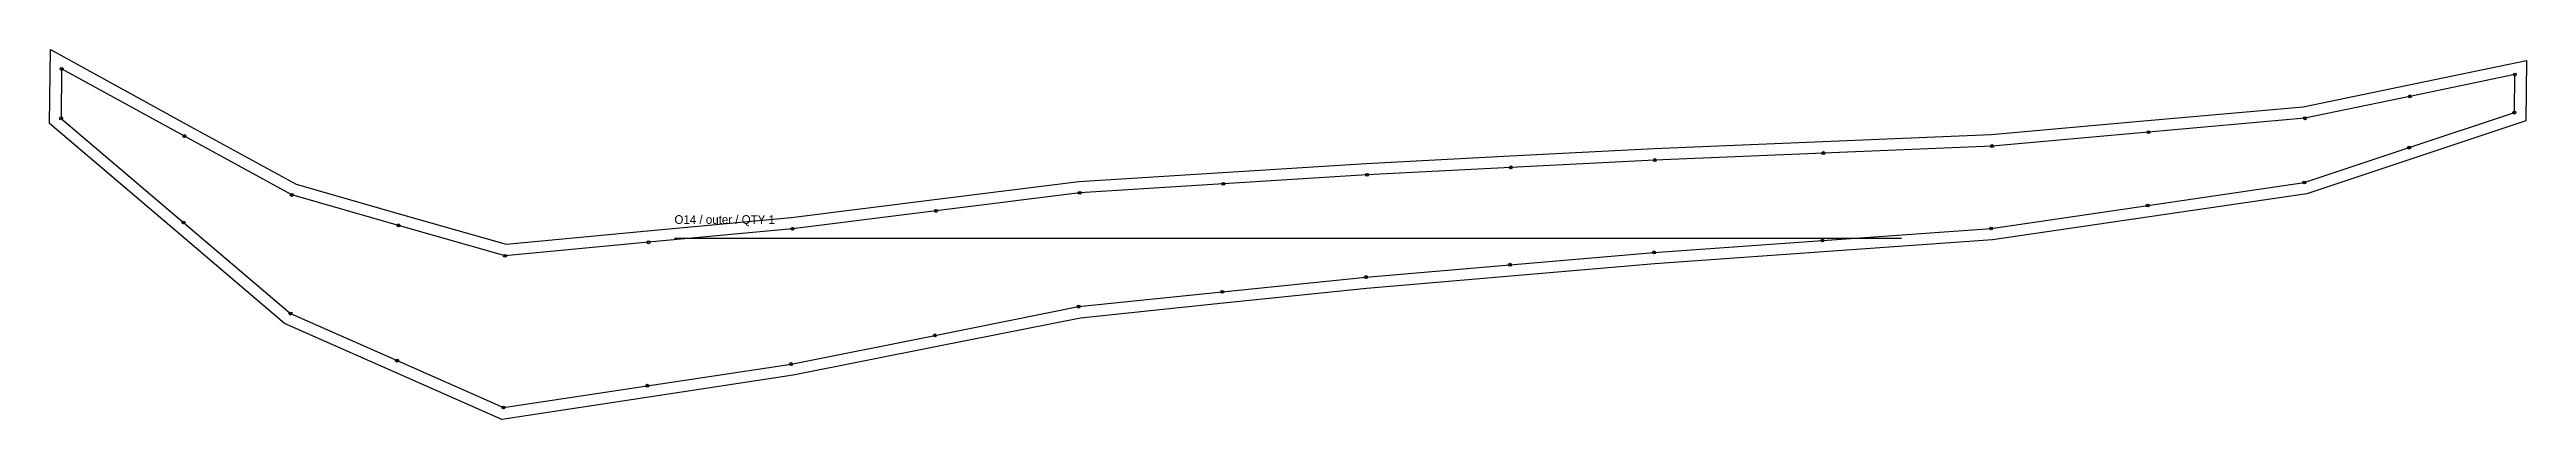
# Model space of a CAD drawing. Header units: millimetres. Extents: x -12 to 2577, y -12 to 374.
import ezdxf

# ---------------------------------------------------------------- set-up
doc = ezdxf.new("R2010")
doc.units = ezdxf.units.MM
for name, color, linetype in [('CUT', 7, 'Continuous'), ('GRAIN', 3, 'Continuous'), ('ID', 7, 'Continuous'), ('NOTCH', 1, 'Continuous'), ('SEW', 5, 'Continuous')]:
    doc.layers.add(name, color=color, linetype=linetype)

msp = doc.modelspace()

# ---------------------------------------------------------------- linework, layer by layer
at = {"layer": 'CUT'}
msp.add_lwpolyline([(-12.1, 296.3), (-11.1, 373.5), (134.7, 293.8), (245.7, 233.1), (355.9, 201.6), (465.1, 170.4), (613, 184.3), (763, 198.4), (913, 217.2), (1063.6, 236), (1214, 245.4), (1364.2, 254.8), (1514.7, 262.6), (1665.2, 270.3), (1841.4, 277.6), (2017.4, 284.9), (2180.6, 299.4), (2343.4, 313.8), (2452.5, 336.4), (2576.8, 362.2), (2576, 299.1), (2458.1, 259.9), (2347.3, 223.1), (2182.6, 199), (2018.6, 174.9), (1841.9, 162.4), (1665.7, 150), (1515.3, 137.1), (1364.9, 124.2), (1214.9, 108.8), (1065.3, 93.4), (915.5, 63.6), (765, 33.6), (614.4, 10.8), (460.8, -12.4), (346.3, 38), (233.4, 87.8), (120.2, 184)], close=True, dxfattribs=at)
at = {"layer": 'GRAIN'}
msp.add_line((641.1, 176.7), (1923.4, 176.7), dxfattribs=at)
at = {"layer": 'NOTCH'}
for centre in [(0.6, 353.4), (2564.6, 347.4), (2454.9, 324.7), (0, 301.8), (128.9, 283.3), (2181.7, 287.4), (2345.2, 301.9), (2564.1, 307.8), (1665.7, 258.3), (1841.9, 265.6), (2018.2, 272.9), (2454.3, 271.3), (1214.8, 233.4), (1364.9, 242.9), (1515.3, 250.6), (2344.5, 234.8), (241.1, 221.9), (1064.7, 224), (2180.9, 210.8), (127.9, 193.1), (352.6, 190.1), (764.3, 186.5), (914.5, 205.2), (2017.3, 186.9), (464, 158.3), (614.1, 172.4), (1664.8, 161.9), (1841, 174.4), (1363.8, 136.2), (1514.3, 149), (1063.5, 105.3), (1213.7, 120.7), (239.9, 98), (913.2, 75.3), (351.1, 49), (762.9, 45.4), (462.4, 0), (612.7, 22.7)]:
    msp.add_circle(centre, 1.5, dxfattribs=at)
at = {"layer": 'SEW'}
msp.add_lwpolyline([(0, 301.8), (127.9, 193.1), (239.9, 98), (351.1, 49), (462.4, 0), (612.7, 22.7), (762.9, 45.4), (913.2, 75.3), (1063.5, 105.3), (1213.7, 120.7), (1363.8, 136.2), (1514.3, 149), (1664.8, 161.9), (1841, 174.4), (2017.3, 186.9), (2180.9, 210.8), (2344.5, 234.8), (2454.3, 271.3), (2564.1, 307.8), (2564.6, 347.4), (2454.9, 324.7), (2345.2, 301.9), (2181.7, 287.4), (2018.2, 272.9), (1841.9, 265.6), (1665.7, 258.3), (1515.3, 250.6), (1364.9, 242.9), (1214.8, 233.4), (1064.7, 224), (914.5, 205.2), (764.3, 186.5), (614.1, 172.4), (464, 158.3), (352.6, 190.1), (241.1, 221.9), (128.9, 283.3), (0.6, 353.4)], close=True, dxfattribs=at)

# ---------------------------------------------------------------- texts
at = {"layer": 'ID'}
msp.add_text('O14 / outer / QTY 1', height=9, dxfattribs=at).set_placement((641.1, 191.7))

doc.saveas('drawing.dxf')
